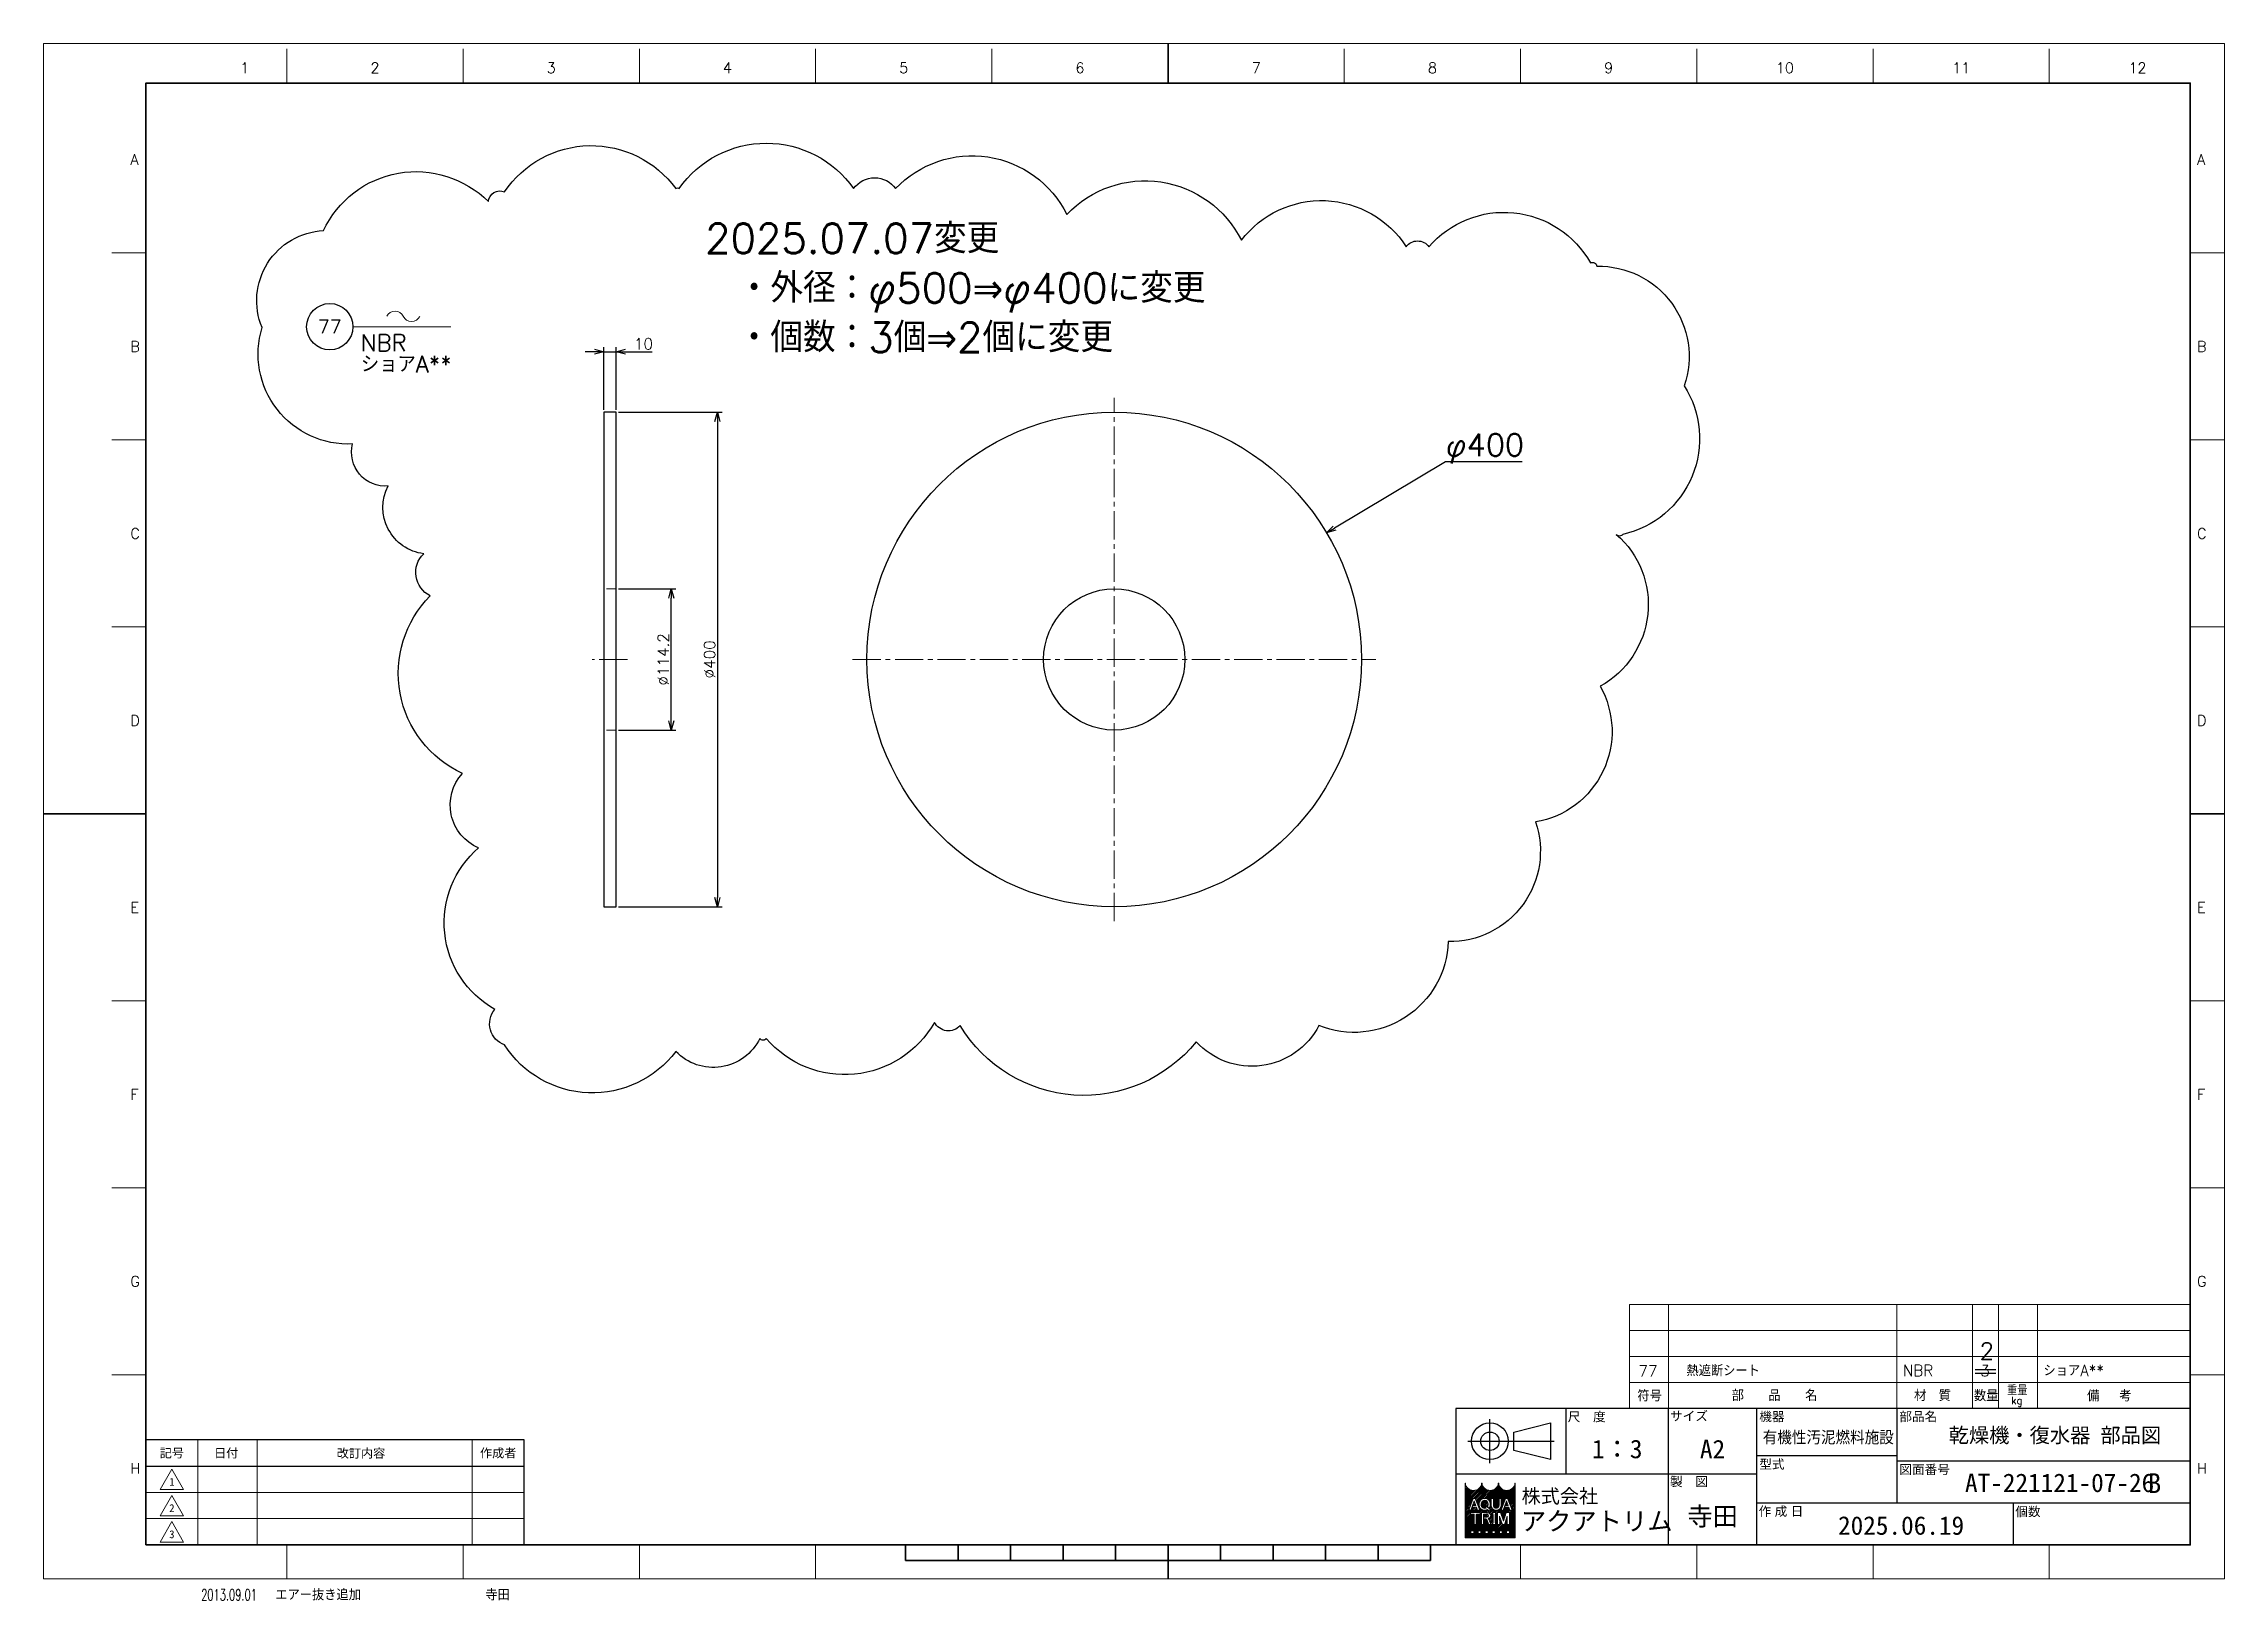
# Model space of a CAD drawing. Header units: millimetres. Extents: x 0 to 1764, y -17 to 1242.
import ezdxf
from ezdxf import colors
from ezdxf.entities.mleader import LeaderData, LeaderLine
from ezdxf.enums import TextEntityAlignment as Align
from ezdxf.math import Vec2, Vec3

# ---------------------------------------------------------------- set-up
doc = ezdxf.new("R2010")
doc.units = ezdxf.units.MM
doc.header["$LTSCALE"] = 1.2
doc.header["$PDMODE"] = 99
doc.header["$PDSIZE"] = 1
doc.linetypes.add('CENTER2', pattern=[28.575, 19.05, -3.175, 3.175, -3.175])
doc.linetypes.add('HIDDEN', pattern=[9.525, 6.35, -3.175])
for name, color, linetype, lineweight in [('04_HIDDEN', 2, 'HIDDEN', 13), ('05_CENTER', 4, 'CENTER2', 13), ('07_TEXT', 3, 'Continuous', 13), ('08_DIM', 3, 'Continuous', 13), ('90_FRAME', 5, 'Continuous', 35)]:
    doc.layers.add(name, color=color, linetype=linetype, lineweight=lineweight)
doc.layers.add('91_BLANK', color=5, linetype='Continuous', lineweight=0, plot=False)
doc.styles.add('KSS_TXT', font='txt.shx', dxfattribs={"bigfont": 'extfont2.shx'})
doc.styles.add('MS_G', font='MS Gothic.ttf')
doc.styles.get("Standard").update_dxf_attribs({"font": 'txt.shx', "bigfont": 'extfont2.shx'})
doc.styles.add('表題用', font='MS PGothic.ttf')
doc.dimstyles.new('KSS_DIM', dxfattribs={"dimscale": 3, "dimtxt": 3, "dimasz": 2.5, "dimexe": 1.25, "dimexo": 0.625, "dimtad": 1, "dimdsep": 46, "dimtxsty": 'KSS_TXT', "dimblk": 'OPEN30', "dimcen": 0, "dimazin": 2, "dimtfac": 0.75, "dimtmove": 0, "dimatfit": 3, "dimldrblk": 'OPEN30', "dimfxl": 1.25, "dimtolj": 1, "dimarcsym": 0})
doc.dimstyles.new('KSS_DIM$3', dxfattribs={"dimscale": 3, "dimtxt": 3, "dimasz": 2.5, "dimexe": 1.25, "dimexo": 0.625, "dimtad": 1, "dimtih": 1, "dimtoh": 1, "dimdsep": 46, "dimtxsty": 'KSS_TXT', "dimblk": 'OPEN30', "dimcen": 0, "dimazin": 2, "dimtfac": 0.75, "dimtofl": 0, "dimtmove": 0, "dimatfit": 3, "dimldrblk": 'OPEN30', "dimfxl": 1.25, "dimtolj": 1, "dimarcsym": 0})

# ---------------------------------------------------------------- blocks, each defined once
blk = doc.blocks.new('_Open30')
at = {"color": 0, "linetype": 'ByBlock', "lineweight": -2}
for p, q in [((-1, 0.27), (0, 0)), ((0, 0), (-1, -0.27)), ((0, 0), (-1, 0))]:
    blk.add_line(p, q, dxfattribs=at)
blk = doc.blocks.new('*D161')
at = {"layer": '08_DIM', "color": 0, "lineweight": -2, "transparency": 16777216}
for p, q in [((465, 800.7), (511.4, 800.7)), ((507.7, 694), (507.7, 793.2)), ((465, 686.5), (511.4, 686.5))]:
    blk.add_line(p, q, dxfattribs=at)
at = {"layer": 'Defpoints', "color": 0, "transparency": 16777216}
for p in [(463.1, 800.7), (507.7, 800.7), (463.1, 686.5)]:
    blk.add_point(p, dxfattribs=at)
at = {"layer": '08_DIM', "color": 0, "lineweight": -2, "transparency": 16777216, "xscale": 7.5, "yscale": 7.5, "zscale": 7.5}
for p, rotation in [((507.7, 800.7), 90), ((507.7, 686.5), 270)]:
    blk.add_blockref('_Open30', p, dxfattribs=dict(at, rotation=rotation))
at = {"layer": '08_DIM', "color": 0, "transparency": 16777216, "insert": (501.3, 743.6), "char_height": 9, "attachment_point": 5, "rotation": 90, "style": 'KSS_TXT'}
blk.add_mtext('\\A1;%%C114.2', dxfattribs=at)
blk = doc.blocks.new('*D162')
at = {"layer": '08_DIM', "color": 0, "lineweight": -2, "transparency": 16777216}
for p, q in [((465, 943.6), (548.8, 943.6)), ((545.1, 936.1), (545.1, 551.1)), ((465, 543.6), (548.8, 543.6))]:
    blk.add_line(p, q, dxfattribs=at)
at = {"layer": 'Defpoints', "color": 0, "transparency": 16777216}
for p in [(463.1, 943.6), (463.1, 543.6), (545.1, 543.6)]:
    blk.add_point(p, dxfattribs=at)
at = {"layer": '08_DIM', "color": 0, "lineweight": -2, "transparency": 16777216, "xscale": 7.5, "yscale": 7.5, "zscale": 7.5}
for p, rotation in [((545.1, 943.6), 90), ((545.1, 543.6), 270)]:
    blk.add_blockref('_Open30', p, dxfattribs=dict(at, rotation=rotation))
at = {"layer": '08_DIM', "color": 0, "transparency": 16777216, "insert": (538.7, 743.6), "char_height": 9, "attachment_point": 5, "rotation": 90, "style": 'KSS_TXT'}
blk.add_mtext('\\A1;%%C400', dxfattribs=at)
blk = doc.blocks.new('*D163')
at = {"layer": '08_DIM', "color": 0, "lineweight": -2, "transparency": 16777216}
for p, q in [((445.6, 992.4), (438.1, 992.4)), ((453.1, 945.4), (453.1, 996.1)), ((453.1, 992.4), (463.1, 992.4)), ((463.1, 945.4), (463.1, 996.1)), ((470.6, 992.4), (492.3, 992.4))]:
    blk.add_line(p, q, dxfattribs=at)
at = {"layer": 'Defpoints', "color": 0, "transparency": 16777216}
for p in [(463.1, 992.4), (453.1, 943.6), (463.1, 943.6)]:
    blk.add_point(p, dxfattribs=at)
at = {"layer": '08_DIM', "color": 0, "lineweight": -2, "transparency": 16777216, "xscale": 7.5, "yscale": 7.5, "zscale": 7.5}
blk.add_blockref('_Open30', (453.1, 992.4), dxfattribs=at)
at = {"layer": '08_DIM', "color": 0, "lineweight": -2, "transparency": 16777216, "xscale": 7.5, "yscale": 7.5, "zscale": 7.5, "rotation": 180}
blk.add_blockref('_Open30', (463.1, 992.4), dxfattribs=at)
at = {"layer": '08_DIM', "color": 0, "transparency": 16777216, "insert": (485.2, 998.8), "char_height": 9, "attachment_point": 5, "style": 'KSS_TXT'}
blk.add_mtext('\\A1;10', dxfattribs=at)
blk = doc.blocks.new('AM_BALLOON1')
at = {"transparency": 16777216}
blk.add_circle((0, 0), 5, dxfattribs=at)
blk.add_attdef('B_NUMBER', text='', height=3, dxfattribs=at).set_placement((0, 0), align=Align.MIDDLE_CENTER)
blk = doc.blocks.new('_OPEN')
at = {"color": 0, "linetype": 'ByBlock'}
for p, q in [((-1, 0.17), (0, 0)), ((0, 0), (-1, -0.17)), ((0, 0), (-1, 0))]:
    blk.add_line(p, q, dxfattribs=at)
blk = doc.blocks.new('p1ba05')
for centre, start, end in [((-2.95, 0.29), 24.2276, 155.5758), ((0, 1.62), 204.2276, 335.5758)]:
    blk.add_arc(centre, 1.62, start, end)
blk = doc.blocks.new('*D165')
at = {"color": 0, "lineweight": -2, "transparency": 16777216}
for p, q in [((1134.1, 903.3), (1044.3, 849.8)), ((1195.9, 903.3), (1134.1, 903.3))]:
    blk.add_line(p, q, dxfattribs=at)
at = {"layer": 'Defpoints', "color": 0, "transparency": 16777216}
for p in [(1037.8, 845.9), (694.2, 641.2)]:
    blk.add_point(p, dxfattribs=at)
at = {"color": 0, "lineweight": -2, "transparency": 16777216, "xscale": 7.5, "yscale": 7.5, "zscale": 7.5, "rotation": 210.7882131739119}
blk.add_blockref('_Open30', (1037.8, 845.9), dxfattribs=at)
at = {"color": 0, "transparency": 16777216, "insert": (1165.9, 914.1), "char_height": 18, "attachment_point": 5, "style": 'KSS_TXT'}
blk.add_mtext('\\A1;φ400', dxfattribs=at)

msp = doc.modelspace()

# ---------------------------------------------------------------- hatches: boundary and pattern name
at = {"layer": '90_FRAME', "lineweight": 5}
h = msp.add_hatch(dxfattribs=at)
h.set_pattern_fill('_USER', color=4, scale=0.9, angle=45, pattern_type=0)
h.set_pattern_definition([(45, (-709.2579, -11.2265), (-0.6363961, 0.6363961), [])])
edge = h.paths.add_edge_path()
edge.add_arc((1190.33, 77.307), 0.192, 90, 180)
edge.add_ellipse((1183.606, 77.307), major_axis=(-6.532, 0), ratio=0.88235294, start_angle=360, end_angle=540, ccw=False)
edge.add_arc((1176.882, 77.307), 0.192, 3.187318, 180)
edge.add_ellipse((1170.158, 77.307), major_axis=(-6.532, 0), ratio=0.88235294, start_angle=360, end_angle=540, ccw=False)
edge.add_arc((1163.433, 77.307), 0.192, 3.187318, 180)
edge.add_ellipse((1156.709, 77.307), major_axis=(-6.532, 0), ratio=0.88235294, start_angle=360, end_angle=540, ccw=False)
edge.add_arc((1149.985, 77.307), 0.192, 3.187318, 90)
edge.add_line((1149.985, 77.499), (1149.985, 33.119))
edge.add_line((1149.985, 33.119), (1190.33, 33.119))
edge.add_line((1190.33, 33.119), (1190.33, 77.499))
h.paths.add_polyline_path([(1156.491, 65.047), (1158.084, 65.047), (1161.706, 55.487), (1161.706, 55.441), (1159.981, 55.441), (1159.08, 57.973), (1155.533, 57.973), (1156.053, 59.433), (1158.56, 59.433), (1157.287, 63.007), (1154.593, 55.441), (1152.868, 55.441), (1152.868, 55.487)], flags=16)
edge = h.paths.add_edge_path(flags=16)
edge.add_ellipse((1165.715, 60.82), major_axis=(-4.419, 0), ratio=0.95652174, start_angle=180, end_angle=360, ccw=False)
edge.add_line((1170.134, 60.82), (1170.134, 59.667))
edge.add_ellipse((1165.715, 59.667), major_axis=(-4.419, 0), ratio=0.95652174, start_angle=142.105255, end_angle=180, ccw=False)
edge.add_line((1169.202, 57.071), (1167.964, 58.092))
edge.add_ellipse((1165.715, 59.781), major_axis=(2.818, 0), ratio=0.99503582, start_angle=-37.042763, end_angle=0)
edge.add_line((1168.533, 59.78), (1168.533, 60.707))
edge.add_ellipse((1165.715, 60.707), major_axis=(2.818, 0), ratio=0.99471826, start_angle=360, end_angle=540)
edge.add_line((1162.897, 60.707), (1162.897, 59.78))
edge.add_ellipse((1165.715, 59.781), major_axis=(2.818, 0), ratio=0.99503582, start_angle=-180, end_angle=-65.757949)
edge.add_line((1166.872, 57.224), (1166.087, 57.988))
edge.add_line((1166.087, 57.988), (1166.938, 58.891))
edge.add_line((1166.938, 58.891), (1170.497, 55.959))
edge.add_line((1170.497, 55.959), (1169.385, 54.779))
edge.add_line((1169.385, 54.779), (1168.049, 56.079))
edge.add_ellipse((1165.715, 59.667), major_axis=(-4.419, 0), ratio=0.95652174, start_angle=0, end_angle=121.883625, ccw=False)
edge.add_line((1161.296, 59.667), (1161.296, 60.82))
h.paths.add_polyline_path([(1161.992, 53.52), (1161.992, 52.175), (1159.11, 52.175, 0.41421356), (1158.918, 51.983), (1158.918, 43.914), (1157.189, 43.914), (1157.189, 51.983, 0.41421356), (1156.997, 52.175), (1154.115, 52.175), (1154.115, 53.52)], flags=16)
edge = h.paths.add_edge_path(flags=16)
edge.add_line((1163.087, 53.52), (1167.505, 53.52))
edge.add_ellipse((1167.505, 50.993), major_axis=(-3.101, 0), ratio=0.8148203, start_angle=111.386975, end_angle=270, ccw=False)
edge.add_arc((1167.981, 47.568), 1.256, 22.272952, 58.553113, ccw=False)
edge.add_line((1169.143, 48.044), (1170.799, 43.991))
edge.add_line((1170.799, 43.991), (1170.799, 43.914))
edge.add_line((1170.799, 43.914), (1168.935, 43.914))
edge.add_line((1168.935, 43.914), (1167.473, 47.984))
edge.add_arc((1166.76, 47.697), 0.768, 21.928298, 90)
edge.add_line((1166.76, 48.466), (1164.873, 48.466))
edge.add_line((1164.873, 48.466), (1164.873, 49.811))
edge.add_line((1164.873, 49.811), (1167.736, 49.811))
edge.add_arc((1167.695, 50.993), 1.183, 271.997057, 448.002943)
edge.add_line((1167.736, 52.175), (1164.816, 52.175))
edge.add_line((1164.816, 52.175), (1164.816, 43.914))
edge.add_line((1164.816, 43.914), (1163.087, 43.914))
edge.add_line((1163.087, 43.914), (1163.087, 53.52))
h.paths.add_polyline_path([(1171.022, 65.047), (1172.751, 65.047), (1172.751, 59.667, 0.17503056), (1173.514, 57.466, 0.25714961), (1176.599, 57.466, 0.17503056), (1177.362, 59.667), (1177.362, 65.047), (1179.091, 65.047), (1179.091, 59.32, -0.37939124), (1175.345, 55.441), (1174.768, 55.441, -0.37939124), (1171.022, 59.32)], flags=16)
h.paths.add_polyline_path([(1172.256, 53.52), (1174.369, 53.52), (1174.369, 52.175, 0.41421356), (1174.177, 51.983), (1174.177, 45.451, 0.41421356), (1174.369, 45.259), (1174.369, 43.914), (1172.256, 43.914), (1172.256, 45.259, 0.41421356), (1172.448, 45.451), (1172.448, 51.983, 0.41421356), (1172.256, 52.175)], flags=16)
h.paths.add_polyline_path([(1176.1, 53.52), (1178.609, 53.52), (1180.903, 46.543), (1183.197, 53.52), (1185.708, 53.52), (1185.708, 43.914), (1183.978, 43.914), (1183.978, 50.638), (1181.768, 43.914), (1180.038, 43.914), (1177.827, 50.638), (1177.829, 43.914), (1176.1, 43.914)], flags=16)
h.paths.add_polyline_path([(1182.616, 65.047), (1184.209, 65.047), (1187.831, 55.487), (1187.831, 55.441), (1186.106, 55.441), (1185.205, 57.973), (1181.658, 57.973), (1182.178, 59.433), (1184.685, 59.433), (1183.412, 63.007), (1180.718, 55.441), (1178.994, 55.441), (1178.994, 55.487)], flags=16)
h.paths.add_polyline_path([(1154.596, 38.883), (1156.901, 38.883), (1156.901, 36.577), (1154.596, 36.577)], flags=16)
h.paths.add_polyline_path([(1160.36, 38.883), (1162.665, 38.883), (1162.665, 36.577), (1160.36, 36.577)], flags=16)
h.paths.add_polyline_path([(1166.123, 38.883), (1168.429, 38.883), (1168.429, 36.577), (1166.123, 36.577)], flags=16)
h.paths.add_polyline_path([(1171.887, 38.883), (1174.192, 38.883), (1174.192, 36.577), (1171.887, 36.577)], flags=16)
h.paths.add_polyline_path([(1177.65, 38.883), (1179.956, 38.883), (1179.956, 36.577), (1177.65, 36.577)], flags=16)
h.paths.add_polyline_path([(1183.414, 38.883), (1185.719, 38.883), (1185.719, 36.577), (1183.414, 36.577)], flags=16)

# ---------------------------------------------------------------- linework, layer by layer
at = {"color": 1}
for p, q in [((1562.498, 169.392), (1579.298, 169.392)), ((1562.498, 166.42), (1579.298, 166.42))]:
    msp.add_line(p, q, dxfattribs=at)
msp.add_lwpolyline([(968.92, 1082.528, -0.52056705), (1102.254, 1077.301, -0.52056705), (1102.254, 1077.301, -0.52056705), (1120.555, 1077.301, -0.52056705), (1251.275, 1064.234, -0.52056705), (1251.275, 1064.234, -0.52056705), (1256.504, 1061.62, -0.52056705), (1327.093, 964.922, -0.52056705), (1277.419, 844.702, -0.52056705), (1277.419, 844.702, -0.52056705), (1272.191, 844.702, -0.52056705), (1259.119, 721.869, -0.52056705), (1206.831, 612.103, -0.52056705), (1136.242, 515.404, -0.52056705), (1031.666, 447.454, -0.52056705), (932.318, 434.387, -0.52056705), (741.467, 447.454, -0.52056705), (741.467, 447.454, -0.52056705), (720.552, 450.068, -0.52056705), (584.603, 437, -0.52056705), (584.603, 437, -0.52056705), (579.374, 437, -0.52056705), (511.4, 426.546, -0.52056705), (372.836, 431.773, -0.52056705), (372.836, 431.773, -0.52056705), (364.993, 460.522, -0.52056705), (351.921, 591.195, -0.52056705), (351.921, 591.195, -0.52056705), (338.849, 651.305, -0.52056705), (312.705, 795.046, -0.52056705), (312.705, 795.046, -0.52056705), (307.476, 829.021, -0.52056705), (278.718, 883.904, -0.52056705), (249.959, 917.879, -0.52056705), (176.756, 1011.964, -0.52056705), (226.43, 1090.368, -0.52056705), (359.764, 1113.89, -0.52056705), (359.764, 1113.89, -0.52056705), (372.836, 1121.73, -0.52056705), (511.4, 1124.344, -0.52056705), (511.4, 1124.344, -0.52056705), (514.014, 1124.344, -0.52056705), (655.192, 1124.344, -0.52056705), (655.192, 1124.344, -0.52056705), (689.179, 1124.344, -0.52056705), (827.742, 1103.436, -0.52056705), (827.742, 1103.436, -0.52056705)], format="xyb", close=True, dxfattribs=at)
at = {"color": 0}
msp.add_lwpolyline([(453.077, 943.568), (453.077, 543.568), (463.077, 543.568), (463.077, 943.568)], close=True, dxfattribs=at)
for radius in [200, 57.1]:
    msp.add_circle((866.028, 743.568), radius, dxfattribs=at)
at = {"layer": '04_HIDDEN'}
for p, q in [((463.077, 800.668), (453.077, 800.668)), ((463.077, 686.468), (453.077, 686.468))]:
    msp.add_line(p, q, dxfattribs=at)
at = {"layer": '05_CENTER'}
for p, q in [((866.028, 531.964), (866.028, 955.173)), ((472.344, 743.568), (443.655, 743.568)), ((654.424, 743.568), (1077.632, 743.568))]:
    msp.add_line(p, q, dxfattribs=at)
at = {"layer": '08_DIM'}
msp.add_line((250.242, 1012.665), (329.353, 1012.665), dxfattribs=at)
at = {"layer": '90_FRAME', "color": 4, "lineweight": 13}
for p, q in [((196.76, 1209.75), (196.76, 1237.359)), ((339.328, 1209.75), (339.328, 1237.359)), ((481.896, 1209.75), (481.896, 1237.359)), ((624.464, 1209.75), (624.464, 1237.359)), ((767.032, 1209.75), (767.032, 1237.359)), ((1052.169, 1209.75), (1052.169, 1237.359)), ((1194.737, 1209.75), (1194.737, 1237.359)), ((1337.305, 1209.75), (1337.305, 1237.359)), ((1479.873, 1209.75), (1479.873, 1237.359)), ((1622.441, 1209.75), (1622.441, 1237.359)), ((82.742, 1072.29), (55.133, 1072.29)), ((1764.068, 1072.29), (1736.459, 1072.29)), ((82.742, 921.066), (55.133, 921.066)), ((1764.068, 921.066), (1736.459, 921.066)), ((82.742, 769.842), (55.133, 769.842)), ((1764.068, 769.842), (1736.459, 769.842)), ((82.742, 467.394), (55.133, 467.394)), ((1764.068, 467.394), (1736.459, 467.394)), ((82.742, 316.17), (55.133, 316.17)), ((1764.068, 316.17), (1736.459, 316.17)), ((1282.795, 221.8), (1282.795, 137.8)), ((1282.795, 221.8), (1736.459, 221.8)), ((1314.295, 221.8), (1314.295, 137.8)), ((1499.066, 221.8), (1499.066, 137.8)), ((1560.398, 221.8), (1560.398, 137.8)), ((1581.398, 221.8), (1581.398, 137.8)), ((1612.898, 221.8), (1612.898, 137.8)), ((1282.795, 200.8), (1736.459, 200.8)), ((1282.795, 179.8), (1736.459, 179.8)), ((82.742, 164.946), (55.133, 164.946)), ((1282.795, 158.8), (1736.459, 158.8)), ((1764.068, 164.946), (1736.459, 164.946)), ((196.76, 0), (196.76, 27.485)), ((339.328, 0), (339.328, 27.485)), ((481.896, 0), (481.896, 27.485)), ((624.464, 0), (624.464, 27.485)), ((1194.737, 0), (1194.737, 27.485)), ((1337.305, 0), (1337.305, 27.485)), ((1479.873, 0), (1479.873, 27.485)), ((1622.441, 0), (1622.441, 27.485))]:
    msp.add_line(p, q, dxfattribs=at)
at = {"layer": '90_FRAME'}
for p, q in [((909.6, 1241.619), (909.6, 1209.75)), ((0, 618.618), (82.742, 618.618)), ((1764.068, 618.618), (1736.459, 618.618)), ((697.224, 14.743), (697.224, 27.485)), ((739.699, 14.743), (739.699, 27.485)), ((782.175, 14.743), (782.175, 27.485)), ((824.65, 14.743), (824.65, 27.485)), ((867.125, 14.743), (867.125, 27.485)), ((909.6, 0), (909.6, 27.485)), ((952.076, 14.743), (952.076, 27.485)), ((994.551, 14.743), (994.551, 27.485)), ((1037.026, 14.743), (1037.026, 27.485)), ((1079.501, 14.743), (1079.501, 27.485)), ((1121.977, 14.743), (1121.977, 27.485)), ((697.224, 14.743), (1121.977, 14.743))]:
    msp.add_line(p, q, dxfattribs=at)
at = {"layer": '90_FRAME', "color": 0, "lineweight": 25}
for p, q in [((1169.931, 93.462), (1169.931, 129.102)), ((1231.559, 84.764), (1231.559, 137.8)), ((1314.295, 27.485), (1314.295, 137.8)), ((1385.78, 27.485), (1385.78, 137.8)), ((1499.066, 137.8), (1499.066, 61.428)), ((1152.111, 111.282), (1221.906, 111.282)), ((82.742, 91.128), (388.742, 91.128)), ((1385.78, 99.614), (1499.066, 99.614)), ((1499.066, 95.371), (1736.459, 95.371)), ((1385.78, 84.764), (1142.459, 84.764)), ((1385.78, 61.428), (1736.459, 61.428)), ((1593.187, 61.428), (1593.187, 27.485))]:
    msp.add_line(p, q, dxfattribs=at)
at = {"layer": '90_FRAME', "color": 0, "lineweight": 13}
for p, q in [((124.742, 27.485), (124.742, 112.343)), ((172.742, 27.485), (172.742, 112.343)), ((346.742, 27.485), (346.742, 112.343)), ((82.742, 69.914), (388.742, 69.914)), ((82.742, 48.7), (388.742, 48.7))]:
    msp.add_line(p, q, dxfattribs=at)
at = {"layer": '90_FRAME', "color": 4, "lineweight": 5}
for p, q in [((1149.985, 33.119), (1149.985, 77.499)), ((1190.33, 77.499), (1190.33, 33.119)), ((1152.868, 55.487), (1156.491, 65.047)), ((1152.868, 55.441), (1152.868, 55.487)), ((1152.868, 55.487), (1152.868, 55.487)), ((1152.868, 55.441), (1152.868, 55.487)), ((1152.868, 55.441), (1154.593, 55.441)), ((1154.115, 53.52), (1161.992, 53.52)), ((1154.115, 53.52), (1154.115, 52.175)), ((1154.593, 55.441), (1157.287, 63.007)), ((1155.533, 57.973), (1156.053, 59.433)), ((1155.533, 57.973), (1159.08, 57.973)), ((1156.053, 59.433), (1158.56, 59.433)), ((1156.491, 65.047), (1158.084, 65.047)), ((1158.56, 59.433), (1157.287, 63.007)), ((1161.706, 55.487), (1158.084, 65.047)), ((1159.981, 55.441), (1159.08, 57.973)), ((1161.706, 55.441), (1159.981, 55.441)), ((1161.296, 60.82), (1161.296, 59.667)), ((1161.706, 55.441), (1161.706, 55.487)), ((1161.992, 53.52), (1161.992, 52.175)), ((1162.897, 60.707), (1162.897, 59.785)), ((1163.087, 53.52), (1163.087, 43.914)), ((1163.087, 53.52), (1167.505, 53.52)), ((1166.087, 57.988), (1166.938, 58.891)), ((1166.087, 57.988), (1166.872, 57.224)), ((1166.938, 58.891), (1170.497, 55.959)), ((1167.964, 58.092), (1169.202, 57.071)), ((1168.049, 56.079), (1169.385, 54.779)), ((1168.533, 60.707), (1168.533, 59.785)), ((1169.385, 54.779), (1170.497, 55.959)), ((1170.134, 60.82), (1170.134, 59.667)), ((1171.022, 59.32), (1171.022, 65.047)), ((1172.751, 65.047), (1171.022, 65.047)), ((1172.256, 53.52), (1174.369, 53.52)), ((1172.256, 53.52), (1172.256, 52.175)), ((1172.751, 59.667), (1172.751, 65.047)), ((1174.369, 53.52), (1174.369, 52.175)), ((1175.345, 55.441), (1174.768, 55.441)), ((1176.1, 53.52), (1176.1, 43.914)), ((1176.1, 53.52), (1178.609, 53.52)), ((1177.362, 59.667), (1177.362, 65.047)), ((1177.362, 65.047), (1179.091, 65.047)), ((1180.903, 46.543), (1178.609, 53.52)), ((1178.994, 55.487), (1182.616, 65.047)), ((1178.994, 55.441), (1178.994, 55.487)), ((1178.994, 55.487), (1178.994, 55.487)), ((1178.994, 55.441), (1178.994, 55.487)), ((1178.994, 55.441), (1180.718, 55.441)), ((1179.091, 59.32), (1179.091, 65.047)), ((1180.718, 55.441), (1183.412, 63.007)), ((1180.903, 46.543), (1183.197, 53.52)), ((1181.658, 57.973), (1182.178, 59.433)), ((1181.658, 57.973), (1185.205, 57.973)), ((1182.178, 59.433), (1184.685, 59.433)), ((1182.616, 65.047), (1184.209, 65.047)), ((1185.708, 53.52), (1183.197, 53.52)), ((1184.685, 59.433), (1183.412, 63.007)), ((1187.831, 55.487), (1184.209, 65.047)), ((1186.106, 55.441), (1185.205, 57.973)), ((1185.708, 43.914), (1185.708, 53.52)), ((1187.831, 55.441), (1186.106, 55.441)), ((1187.831, 55.441), (1187.831, 55.487)), ((1154.115, 52.175), (1156.997, 52.175)), ((1154.596, 38.883), (1156.901, 38.883)), ((1154.596, 38.883), (1154.596, 36.577)), ((1156.901, 36.577), (1154.596, 36.577)), ((1156.901, 38.883), (1156.901, 36.577)), ((1157.189, 43.914), (1157.189, 51.983)), ((1157.189, 43.914), (1158.918, 43.914)), ((1158.918, 43.914), (1158.918, 51.983)), ((1159.11, 52.175), (1161.992, 52.175)), ((1160.36, 38.883), (1162.665, 38.883)), ((1160.36, 38.883), (1160.36, 36.577)), ((1162.665, 36.577), (1160.36, 36.577)), ((1162.665, 38.883), (1162.665, 36.577)), ((1163.087, 43.914), (1164.816, 43.914)), ((1164.816, 43.914), (1164.816, 52.175)), ((1164.816, 52.175), (1167.736, 52.175)), ((1164.873, 48.466), (1164.873, 49.811)), ((1164.873, 49.811), (1167.736, 49.811)), ((1164.873, 48.466), (1166.76, 48.466)), ((1166.123, 38.883), (1168.429, 38.883)), ((1166.123, 38.883), (1166.123, 36.577)), ((1168.429, 36.577), (1166.123, 36.577)), ((1167.473, 47.984), (1168.935, 43.914)), ((1168.429, 38.883), (1168.429, 36.577)), ((1168.935, 43.914), (1170.799, 43.914)), ((1169.143, 48.044), (1170.799, 43.991)), ((1170.799, 43.991), (1170.799, 43.914)), ((1171.887, 38.883), (1174.192, 38.883)), ((1171.887, 38.883), (1171.887, 36.577)), ((1174.192, 36.577), (1171.887, 36.577)), ((1172.256, 43.914), (1172.256, 45.259)), ((1172.256, 43.914), (1174.369, 43.914)), ((1172.448, 45.451), (1172.448, 51.983)), ((1174.177, 45.451), (1174.177, 51.983)), ((1174.192, 38.883), (1174.192, 36.577)), ((1174.369, 43.914), (1174.369, 45.259)), ((1176.1, 43.914), (1177.829, 43.914)), ((1177.65, 38.883), (1179.956, 38.883)), ((1177.65, 38.883), (1177.65, 36.577)), ((1179.956, 36.577), (1177.65, 36.577)), ((1177.829, 43.914), (1177.827, 50.638)), ((1180.038, 43.914), (1177.827, 50.638)), ((1179.956, 38.883), (1179.956, 36.577)), ((1180.038, 43.914), (1181.768, 43.914)), ((1181.768, 43.914), (1183.978, 50.638)), ((1185.719, 38.883), (1183.414, 38.883)), ((1183.414, 38.883), (1183.414, 36.577)), ((1183.414, 36.577), (1185.719, 36.577)), ((1183.978, 50.638), (1183.978, 43.914)), ((1183.978, 43.914), (1185.708, 43.914)), ((1185.719, 38.883), (1185.719, 36.577)), ((1190.33, 33.119), (1149.985, 33.119))]:
    msp.add_line(p, q, dxfattribs=at)
at = {"layer": '90_FRAME'}
msp.add_lwpolyline([(82.742, 27.485), (1736.459, 27.485), (1736.459, 1209.75), (82.742, 1209.75)], close=True, dxfattribs=at)
at = {"layer": '90_FRAME', "color": 0, "lineweight": 25}
for points in [[(1142.459, 27.485), (1736.459, 27.485), (1736.459, 137.8), (1142.459, 137.8)], [(82.742, 27.485), (388.742, 27.485), (388.742, 112.343), (82.742, 112.343)]]:
    msp.add_lwpolyline(points, close=True, dxfattribs=at)
msp.add_lwpolyline([(1189.236, 118.707), (1218.936, 126.132), (1218.936, 96.432), (1189.236, 103.857), (1189.236, 118.707)], dxfattribs=at)
at = {"layer": '90_FRAME', "color": 0, "lineweight": 13}
for points in [[(94.195, 72.167), (103.742, 88.702), (113.288, 72.167), (94.195, 72.167)], [(94.195, 50.953), (103.742, 67.488), (113.288, 50.953), (94.195, 50.953)], [(94.195, 29.739), (103.742, 46.274), (113.288, 29.739), (94.195, 29.739)]]:
    msp.add_lwpolyline(points, dxfattribs=at)
at = {"layer": '90_FRAME', "color": 0, "lineweight": 25}
for radius in [14.85, 7.425]:
    msp.add_circle((1169.931, 111.282), radius, dxfattribs=at)
at = {"layer": '90_FRAME', "color": 4, "lineweight": 5}
for centre, radius, start, end in [((1149.985, 77.307), 0.192, 0, 90), ((1163.433, 77.307), 0.192, 0, 180), ((1163.433, 77.307), 0.192, 0, 90), ((1176.882, 77.307), 0.192, 0, 180), ((1190.33, 77.307), 0.192, 90, 180), ((1175.083, 59.494), 4.065, 182.450031, 265.555257), ((1176.181, 59.623), 3.43, 179.252794, 218.964572), ((1175.056, 60.267), 3.198, 241.157728, 298.842272), ((1175.029, 59.494), 4.065, 274.444743, 357.549969), ((1173.932, 59.623), 3.43, 321.035428, 0.747206), ((1156.997, 51.983), 0.192, 0, 90), ((1159.11, 51.983), 0.192, 90, 180), ((1166.76, 47.697), 0.768, 21.928298, 90), ((1167.695, 50.993), 1.183, 271.997057, 88.002943), ((1167.981, 47.568), 1.256, 22.272952, 58.553113), ((1172.256, 51.983), 0.192, 0, 90), ((1172.256, 45.451), 0.192, 270, 0), ((1174.369, 51.983), 0.192, 90, 180), ((1174.369, 45.451), 0.192, 180, 270)]:
    msp.add_arc(centre, radius, start, end, dxfattribs=at)
for centre, major_axis, ratio, start_param, end_param in [((1156.709, 77.307), (-6.532, 0), 0.88235294, 6.28318531, 9.42477796), ((1170.158, 77.307), (-6.532, 0), 0.88235294, 6.28318531, 9.42477796), ((1183.606, 77.307), (-6.532, 0), 0.88235294, 6.28318531, 9.42477796), ((1165.715, 60.82), (-4.419, 0), 0.95652174, 3.14159265, 6.28318531), ((1165.715, 60.707), (2.818, 0), 0.99471826, 6.28318531, 9.42477796), ((1167.505, 50.993), (-3.101, 0), 0.8148203, 1.94406945, 4.71238898)]:
    msp.add_ellipse(centre, major_axis=major_axis, ratio=ratio, start_param=start_param, end_param=end_param, dxfattribs=at)
at = {"layer": '90_FRAME', "color": 4, "lineweight": 5, "extrusion": (0, 0, -1)}
for centre, major_axis, ratio, start_param, end_param in [((1165.715, 59.667), (-4.419, 0), 0.95652174, 4.15591475, 6.28318531), ((1165.715, 59.781), (2.818, 0), 0.99503582, 7.43087802, 9.42477796), ((1165.715, 59.781), (2.818, 0), 0.99503582, 6.28318531, 6.92970349), ((1165.715, 59.667), (-4.419, 0), 0.95652174, 3.14159265, 3.80298072)]:
    msp.add_ellipse(centre, major_axis=major_axis, ratio=ratio, start_param=start_param, end_param=end_param, dxfattribs=at)
at = {"layer": '91_BLANK'}
msp.add_lwpolyline([(0, 0), (1764.068, 0), (1764.068, 1241.619), (0, 1241.619)], close=True, dxfattribs=at)

# ---------------------------------------------------------------- block references
at = {"layer": '08_DIM', "xscale": 4.5, "yscale": 4.5, "zscale": 4.5}
msp.add_blockref('p1ba05', (297.594, 1016.768), dxfattribs=at)

# ---------------------------------------------------------------- texts
at = {"layer": '07_TEXT', "color": 1, "ltscale": 2, "insert": (535.109, 1096.069), "char_height": 24, "attachment_point": 1}
msp.add_mtext_dynamic_manual_height_columns('2025.07.07変更\\P\u3000・外径：φ500⇒φ400に変更\\P\u3000・個数：3個⇒2個に変更', width=559.06084, gutter_width=15, heights=[131.527], dxfattribs=at)
at = {"layer": '07_TEXT', "color": 1, "ltscale": 2, "insert": (1702.11, 85.365), "char_height": 16, "width": 56.84259, "attachment_point": 1, "style": 'MS_G'}
msp.add_mtext('B', dxfattribs=at)
at = {"layer": '08_DIM', "style": 'KSS_TXT'}
for s, p in [('NBR', (256.579, 992.85)), ('ショアA**', (256.579, 975.651))]:
    msp.add_text(s, height=13.5, dxfattribs=at).set_placement(p)
at = {"layer": '08_DIM', "color": 1, "style": 'KSS_TXT'}
msp.add_text('2', height=13.5, dxfattribs=at).set_placement((1566.113, 177.471))
at = {"layer": '90_FRAME', "color": 0, "lineweight": 13, "style": 'KSS_TXT'}
for s, p in [('1', (162.682, 1215.249)), ('2', (268.044, 1215.249)), ('3', (410.612, 1215.249)), ('4', (553.18, 1215.249)), ('5', (695.748, 1215.249)), ('6', (838.316, 1215.249)), ('7', (980.884, 1215.249)), ('8', (1123.453, 1215.249)), ('9', (1266.021, 1215.249)), ('10', (1408.589, 1215.249)), ('11', (1551.157, 1215.249)), ('12', (1693.725, 1215.249))]:
    msp.add_text(s, height=8.52, dxfattribs=at).set_placement(p, align=Align.BOTTOM_CENTER)
for s, p in [('A', (70.199, 1147.902)), ('A', (1741.947, 1147.902)), ('B', (70.199, 996.678)), ('B', (1741.947, 996.678)), ('C', (70.199, 845.454)), ('C', (1741.947, 845.454)), ('D', (70.199, 694.23)), ('D', (1741.947, 694.23)), ('E', (70.199, 543.006)), ('E', (1741.947, 543.006)), ('F', (70.199, 391.782)), ('F', (1741.947, 391.782)), ('G', (70.199, 240.558)), ('G', (1741.947, 240.558)), ('H', (70.199, 89.334)), ('H', (1741.947, 89.334))]:
    msp.add_text(s, height=8.52, dxfattribs=at).set_placement(p, align=Align.MIDDLE_LEFT)
at = {"layer": '90_FRAME', "color": 3, "lineweight": 13}
for s, p in [('77', (1297.772, 168.167)), ('3', (1570.491, 168.318))]:
    msp.add_text(s, height=9, dxfattribs=at).set_placement(p, align=Align.MIDDLE_CENTER)
for s, height, p in [('熱遮断シート', 9, (1328.925, 163.898)), ('NBR', 9, (1503.9, 164.018)), ('ショアA**', 9, (1617.733, 164.018)), ('符号', 9, (1289.209, 143.519)), ('部\u3000\u3000品\u3000\u3000名', 9, (1365.505, 143.846)), ('材\u3000質', 9, (1513.071, 143.738)), ('数量', 9, (1561.501, 143.67)), ('重量', 7.5, (1588.258, 148.578)), ('kg', 6, (1591.573, 141.24)), ('備  考', 9, (1653.04, 143.519)), ('エアー抜き追加', 9, (187.405, -17.392)), ('寺田', 9, (357.315, -17.392))]:
    msp.add_text(s, height=height, dxfattribs=at).set_placement(p)
at = {"layer": '90_FRAME', "color": 0, "style": '表題用'}
for s, p in [('尺\u3000度', (1232.904, 131.157)), ('サイズ', (1315.64, 131.716)), ('機器', (1387.819, 131.281)), ('部品名', (1501.105, 131.281)), ('型式', (1387.819, 92.72)), ('図面番号', (1501.105, 88.477)), ('製\u3000図', (1315.64, 78.681)), ('作 成 日', (1387.301, 54.624)), ('個数', (1594.969, 54.417))]:
    msp.add_text(s, height=7.5, dxfattribs=at).set_placement(p, align=Align.MIDDLE_LEFT)
at = {"layer": '90_FRAME', "color": 0, "style": 'MS_G'}
msp.add_text('乾燥機・復水器 部品図', height=12, dxfattribs=at).set_placement((1626.988, 110.167), align=Align.CENTER)
at = {"layer": '90_FRAME', "color": 0, "style": '表題用'}
for s, p in [('記号', (103.742, 101.735)), ('日付', (147.711, 101.735)), ('作成者', (367.742, 101.735))]:
    msp.add_text(s, height=7.2, dxfattribs=at).set_placement(p, align=Align.MIDDLE_CENTER)
at = {"layer": '90_FRAME', "color": 0}
for s, height, style, p in [('改訂内容', 7.2, '表題用', (256.742, 101.735)), ('A2', 15, 'MS_G', (1350.037, 104.918))]:
    msp.add_text(s, height=height, dxfattribs=dict(at, style=style)).set_placement(p, align=Align.MIDDLE)
at = {"layer": '90_FRAME', "color": 0, "style": 'MS_G', "width": 0.9}
msp.add_text('有機性汚泥燃料施設', height=9.6, dxfattribs=at).set_placement((1443.627, 109.737), align=Align.CENTER)
at = {"layer": '90_FRAME', "color": 0, "lineweight": 13, "style": 'MS_G'}
for s, p in [('1', (103.742, 78.4)), ('2', (103.742, 57.185)), ('3', (103.742, 35.971))]:
    msp.add_text(s, height=6.364, dxfattribs=at).set_placement(p, align=Align.MIDDLE)
at = {"layer": '90_FRAME', "color": 4, "style": 'MS_G'}
msp.add_text('株式会社', height=11.3412, dxfattribs=at).set_placement((1226.509, 66.858), align=Align.MIDDLE_CENTER)
at = {"layer": '90_FRAME', "color": 0, "style": 'MS_G'}
for s, p in [('AT-221121-07-26', (1554.25, 70.159)), ('2025.06.19', (1451.534, 35.633))]:
    msp.add_text(s, height=15, dxfattribs=at).set_placement(p)
at = {"layer": '90_FRAME', "color": 4, "style": 'MS_G'}
msp.add_text('アクアトリム', height=15, dxfattribs=at).set_placement((1194.945, 39.159))
at = {"layer": '90_FRAME', "color": 3, "lineweight": 13, "width": 0.65}
msp.add_text('2013.09.01', height=9, dxfattribs=at).set_placement((127.43, -17.392))
at = {"layer": '90_FRAME', "color": 0, "style": 'MS_G'}
for tag, p in [('1：3', (1272.927, 104.918)), ('寺田', (1350.037, 50.821))]:
    msp.add_attdef(tag, text='', height=15, dxfattribs=at).set_placement(p, align=Align.MIDDLE)

# ---------------------------------------------------------------- dimensions: what is measured, and where the dimension line sits
at = {"color": 1}
dim = msp.add_diameter_dim_2p(p1=(694.215, 641.195), p2=(1037.841, 845.942), text='φ400', dimstyle='KSS_DIM$3', override={"dimtxt": 6, "dimpost": '%%C<>', "dimarcsym": 1}, dxfattribs=at)
dim.commit()
dim.dimension.update_dxf_attribs({"geometry": '*D165', "text_midpoint": (1165.936, 903.274), "dimtype": 163})
at = {"layer": '08_DIM'}
dim = msp.add_linear_dim(base=(463.077, 992.384), p1=(453.077, 943.568), p2=(463.077, 943.568), dimstyle='KSS_DIM', override={"dimarcsym": 1}, dxfattribs=at)
dim.commit()
dim.dimension.update_dxf_attribs({"geometry": '*D163', "text_midpoint": (485.202, 998.759)})
at = {"layer": '08_DIM', "color": 1}
dim = msp.add_linear_dim(base=(545.096, 543.568), p1=(463.077, 943.568), p2=(463.077, 543.568), angle=90, text='%%C<>', dimstyle='KSS_DIM', override={"dimarcsym": 1}, dxfattribs=at)
dim.commit()
dim.dimension.update_dxf_attribs({"geometry": '*D162', "text_midpoint": (538.721, 743.568)})
at = {"layer": '08_DIM'}
dim = msp.add_linear_dim(base=(507.684, 800.668), p1=(463.077, 686.468), p2=(463.077, 800.668), angle=90, text='%%C<>', dimstyle='KSS_DIM', override={"dimarcsym": 1}, dxfattribs=at)
dim.commit()
dim.dimension.update_dxf_attribs({"geometry": '*D161', "text_midpoint": (501.309, 743.568)})

# ---------------------------------------------------------------- leaders
ml = msp.add_multileader_block('Standard', dxfattribs=at)
ml.set_content('AM_BALLOON1', color=256, scale=3.75)
ml.set_attribute('B_NUMBER', '77', width=0)
ml.set_leader_properties(color=256, linetype='ByLayer', lineweight=-1)
ml.set_arrow_properties(name='OPEN')
ml.build(insert=Vec2(0, 0))
ml.multileader.update_dxf_attribs({"leader_type": 0, "has_dogleg": 0, "text_right_attachment_type": 6, "dogleg_length": 0, "arrow_head_size": 7.5, "scale": 2.5, "block_connection_type": 1})
ctx = ml.context
ctx.base_point, ctx.scale, ctx.char_height, ctx.arrow_head_size, ctx.landing_gap_size, ctx.plane_origin = Vec3(231.47, 1012.68), 2.5, 15, 7.5, 7.5, Vec3(231.47, 1012.68)
ctx.right_attachment, ctx.attachment_type = 6, 1
notes = []
notes.append((ctx, [(0, (0, 0, 0), (0, 0), (1, 0), 1, [])]))
ctx.block.insert = Vec3(231.47, 1012.68)
for ctx, leaders in notes:
    for number, flags, end, landing, length, lines in leaders:
        leader = LeaderData()
        leader.index, (leader.has_last_leader_line, leader.has_dogleg_vector, leader.attachment_direction) = number, flags
        leader.last_leader_point, leader.dogleg_vector, leader.dogleg_length = Vec3(end), Vec3(landing), length
        for number, points, colour, breaks in lines:
            line = LeaderLine()
            line.index, line.vertices, line.color, line.breaks = number, Vec3.list(points), colors.encode_raw_color(colour), breaks
            leader.lines.append(line)
        ctx.leaders.append(leader)

doc.saveas('drawing.dxf')
